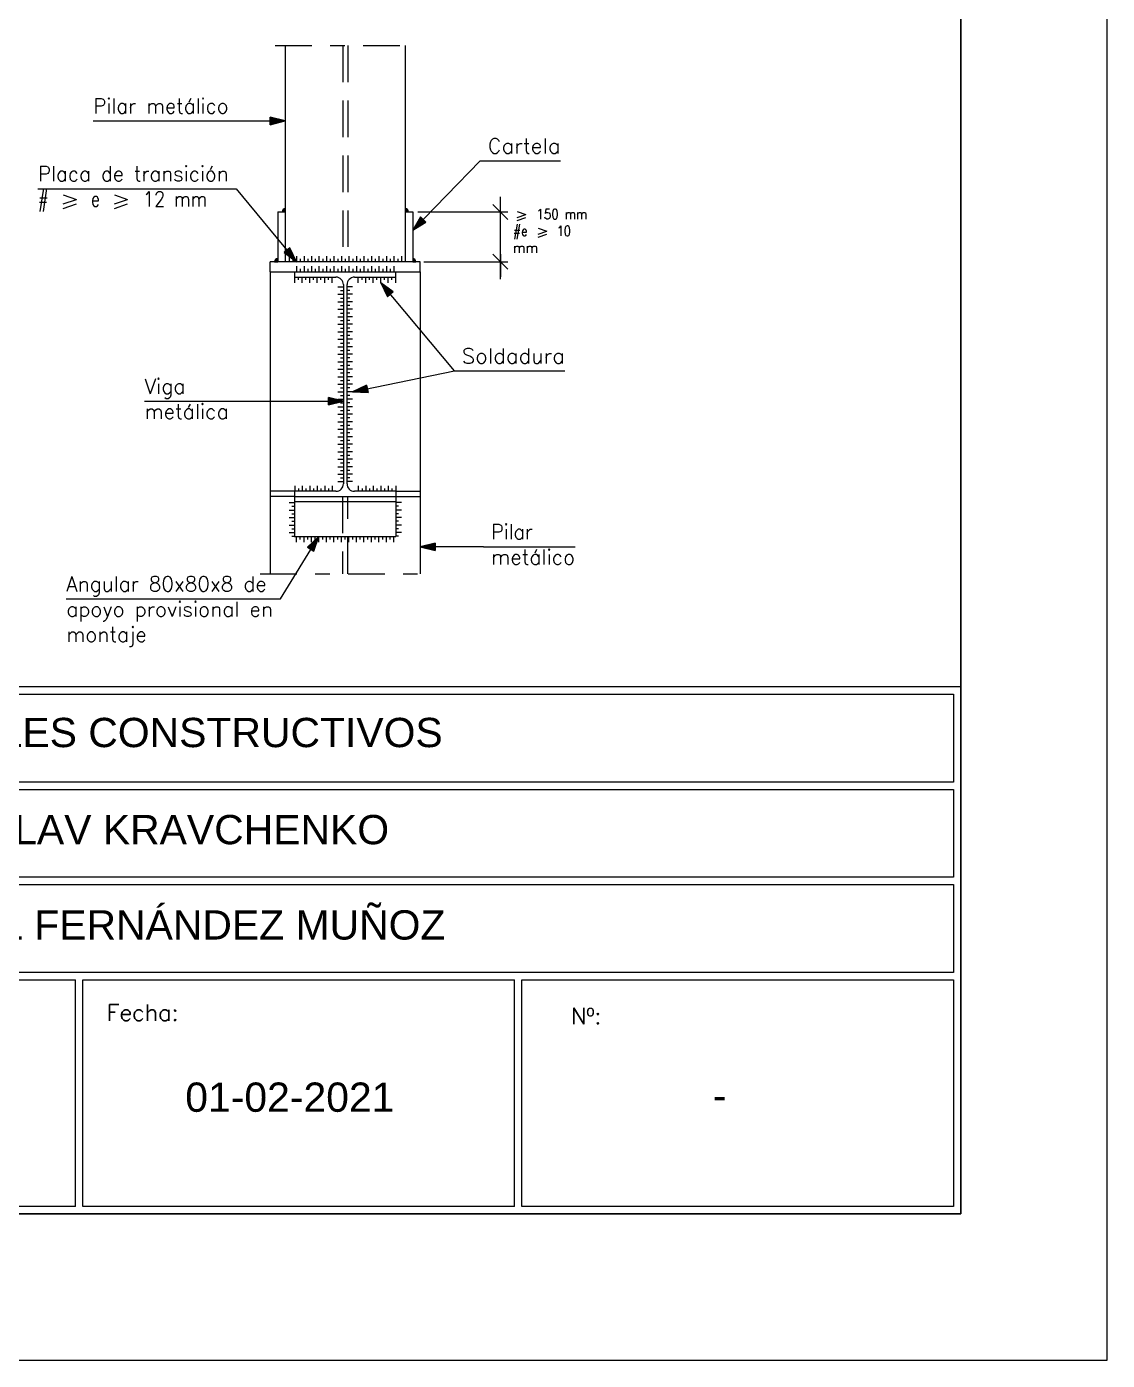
# Model space of a CAD drawing. Header units: inches. Extents: x 72863 to 72995, y 49095 to 49225.
# Drawn here: x 72897.33 to 72904.71, y 49095.05 to 49104.16 of the extents above; entities that cross this region are included whole.
import ezdxf
from ezdxf.enums import TextEntityAlignment as Align

# ---------------------------------------------------------------- set-up
doc = ezdxf.new("R2010")
doc.units = ezdxf.units.IN
doc.linetypes.add('DASHDOT', pattern=[0.5, 0.25, -0.125, 0, -0.125])
doc.linetypes.add('DASHED', pattern=[0.375, 0.25, -0.125])
doc.layers.get('0').update_dxf_attribs({"lineweight": 15})
for name, color, linetype, lineweight in [('0-CYPE0', 1, 'Continuous', 9), ('0-CYPE1', 2, 'Continuous', 9), ('0-CYPE2', 4, 'Continuous', 9)]:
    doc.layers.add(name, color=color, linetype=linetype, lineweight=lineweight)
doc.layers.add('VG', color=7, linetype='Continuous')
doc.styles.add('CYPETXT', font='romans__.ttf', dxfattribs={"height": 0.2})
doc.styles.get("Standard").update_dxf_attribs({"font": 'arial.ttf'})

# ---------------------------------------------------------------- blocks, each defined once
blk = doc.blocks.new('PLANTILLA')
for p, q in [((72903.7103, 49199.6112), (72885.7103, 49199.6112)), ((72894.6603, 49199.5612), (72903.6603, 49199.5612)), ((72903.6603, 49199.5612), (72903.6603, 49198.9612)), ((72903.7103, 49196.0112), (72903.7103, 49199.6112)), ((72903.6603, 49198.9612), (72894.6603, 49198.9612)), ((72894.6603, 49198.9112), (72903.6603, 49198.9112)), ((72903.6603, 49198.9112), (72903.6603, 49198.3112)), ((72903.6603, 49198.3112), (72894.6603, 49198.3112)), ((72894.6603, 49198.2612), (72903.6603, 49198.2612)), ((72903.6603, 49198.2612), (72903.6603, 49197.6612)), ((72903.6603, 49197.6612), (72894.6603, 49197.6612)), ((72894.6603, 49197.6112), (72897.6603, 49197.6112)), ((72897.6603, 49196.0612), (72897.6603, 49197.6112)), ((72897.7103, 49197.6112), (72900.6603, 49197.6112)), ((72897.7103, 49196.0612), (72897.7103, 49197.6112)), ((72900.6603, 49196.0612), (72900.6603, 49197.6112)), ((72900.7103, 49197.6112), (72903.6603, 49197.6112)), ((72900.7103, 49196.0612), (72900.7103, 49197.6112)), ((72903.6603, 49197.6112), (72903.6603, 49196.0612)), ((72885.7103, 49196.0112), (72903.7103, 49196.0112)), ((72897.6603, 49196.0612), (72894.6603, 49196.0612)), ((72900.6603, 49196.0612), (72897.7103, 49196.0612)), ((72903.6603, 49196.0612), (72900.7103, 49196.0612))]:
    blk.add_line(p, q)
at = {"layer": 'VG'}
for p, q in [((72904.7103, 49195.0112), (72904.7103, 49224.7112)), ((72903.7103, 49223.7112), (72903.7103, 49196.0112)), ((72903.7103, 49196.0112), (72864.7103, 49196.0112)), ((72862.7103, 49195.0112), (72904.7103, 49195.0112))]:
    blk.add_line(p, q, dxfattribs=at)
blk.add_lwpolyline([(72903.7103, 49199.5612), (72903.7103, 49223.7112), (72864.7103, 49223.7112), (72864.7103, 49196.0112), (72885.7103, 49196.0112), (72885.7103, 49199.6112)], dxfattribs=at)
at = {"char_height": 0.2, "attachment_point": 1}
for s, width, insert in [('VLADISLAV KRAVCHENKO', 6.142051, (72896.2483, 49198.7369)), ('MIGUEL FERNÁNDEZ MUÑOZ', 6.142051, (72896.2306, 49198.0857)), ('01-02-2021', 2.089378, (72898.4109, 49196.909))]:
    blk.add_mtext_dynamic_manual_height_columns(s, width=width, gutter_width=1, heights=[0], dxfattribs=dict(at, insert=insert))
at = {"char_height": 0.112043, "attachment_point": 1}
for s, insert in [('{\\Fsimplex8|c0;Fecha:}', (72897.8752, 49197.4428)), ('{\\Fsimplex8|c0;Nº:}', (72901.0467, 49197.4193))]:
    blk.add_mtext(s, dxfattribs=dict(at, insert=insert))

msp = doc.modelspace()

# ---------------------------------------------------------------- hatches: boundary and pattern name
at = {"layer": '0-CYPE1'}
h = msp.add_hatch(color=256, dxfattribs=at)
edge = h.paths.add_edge_path()
edge.add_line((72899.0942, 49102.8972), (72899.0942, 49102.9188))
edge.add_arc((72899.0942, 49102.8972), 0.0216, 90.00448, 180.00457)
edge.add_line((72899.0726, 49102.8972), (72899.0942, 49102.8972))
h = msp.add_hatch(color=256, dxfattribs=at)
edge = h.paths.add_edge_path()
edge.add_line((72899.9134, 49102.8972), (72899.935, 49102.8972))
edge.add_arc((72899.9134, 49102.8972), 0.0216, 359.99996, 450.00004)
edge.add_line((72899.9134, 49102.9188), (72899.9134, 49102.8972))
h = msp.add_hatch(color=256, dxfattribs=at)
edge = h.paths.add_edge_path()
edge.add_line((72899.043, 49102.5559), (72899.043, 49102.5775))
edge.add_arc((72899.043, 49102.5559), 0.0216, 90.00448, 180.00457)
edge.add_line((72899.0214, 49102.5559), (72899.043, 49102.5559))
h = msp.add_hatch(color=256, dxfattribs=at)
edge = h.paths.add_edge_path()
edge.add_line((72899.9646, 49102.5559), (72899.9862, 49102.5559))
edge.add_arc((72899.9646, 49102.5559), 0.0216, 359.99996, 450.00004)
edge.add_line((72899.9646, 49102.5775), (72899.9646, 49102.5559))
at = {"layer": '0-CYPE2'}
for points in [[(72898.9918, 49103.4925), (72899.0942, 49103.5181), (72898.9918, 49103.5437)], [(72900.0178, 49102.8629), (72899.9646, 49102.7717), (72900.0544, 49102.8272)], [(72899.0861, 49102.6185), (72899.1711, 49102.5559), (72899.1255, 49102.6511)], [(72899.8317, 49102.3506), (72899.7464, 49102.4127), (72899.7924, 49102.3177)], [(72899.6496, 49101.714), (72899.5544, 49101.6684), (72899.6598, 49101.6638)], [(72899.3893, 49101.5781), (72899.4917, 49101.6037), (72899.3893, 49101.6293)], [(72899.2892, 49100.5791), (72899.3246, 49100.6786), (72899.2466, 49100.6075)], [(72900.1182, 49100.6345), (72900.0158, 49100.6089), (72900.1182, 49100.5833)]]:
    msp.add_hatch(color=256, dxfattribs=at).paths.add_polyline_path(points)

# ---------------------------------------------------------------- linework, layer by layer
at = {"layer": '0-CYPE0', "linetype": 'DASHED'}
for p, q in [((72899.4868, 49104.0325), (72899.4868, 49102.5559)), ((72899.5209, 49104.0325), (72899.5209, 49102.5559)), ((72899.1582, 49100.9882), (72898.9918, 49100.9882)), ((72899.8494, 49100.9882), (72900.0158, 49100.9882)), ((72899.1582, 49100.9516), (72898.9918, 49100.9516)), ((72899.4851, 49100.9516), (72899.4851, 49100.4241)), ((72899.5226, 49100.4241), (72899.5226, 49100.9516)), ((72899.8494, 49100.9516), (72900.0158, 49100.9516))]:
    msp.add_line(p, q, dxfattribs=at)
at = {"layer": '0-CYPE1', "linetype": 'DASHDOT'}
for p, q in [((72899.026, 49104.0325), (72899.9817, 49104.0325)), ((72898.9236, 49100.4241), (72900.0841, 49100.4241))]:
    msp.add_line(p, q, dxfattribs=at)
at = {"layer": '0-CYPE1'}
for p, q in [((72897.7821, 49103.5181), (72898.758, 49103.5181)), ((72898.758, 49103.5181), (72899.0942, 49103.5181)), ((72900.4262, 49103.2455), (72899.9646, 49102.7717)), ((72900.4262, 49103.2455), (72900.9735, 49103.2455)), ((72897.4043, 49103.0553), (72898.758, 49103.0553)), ((72897.5778, 49103.0131), (72897.6669, 49102.9823)), ((72897.5778, 49102.9516), (72897.6669, 49102.9823)), ((72897.928, 49103.0131), (72898.0171, 49102.9823)), ((72897.928, 49102.9516), (72898.0171, 49102.9823)), ((72898.758, 49103.0553), (72899.1711, 49102.5559)), ((72900.5641, 49102.846), (72900.5641, 49102.9996)), ((72897.5778, 49102.9209), (72897.6669, 49102.9516)), ((72897.928, 49102.9209), (72898.0171, 49102.9516)), ((72899.0726, 49102.8972), (72899.0942, 49102.8972)), ((72899.0942, 49102.8972), (72899.0942, 49102.9188)), ((72899.9134, 49102.9188), (72899.9134, 49102.8972)), ((72899.9134, 49102.8972), (72899.935, 49102.8972)), ((72900.0003, 49102.8972), (72900.6153, 49102.8972)), ((72900.5129, 49102.9484), (72900.6153, 49102.846)), ((72900.5641, 49102.5559), (72900.5641, 49102.8972)), ((72900.6792, 49102.9004), (72900.7385, 49102.8799)), ((72900.6792, 49102.8594), (72900.7385, 49102.8799)), ((72900.6792, 49102.839), (72900.7385, 49102.8594)), ((72900.8225, 49102.7852), (72900.8819, 49102.7647)), ((72900.8225, 49102.7442), (72900.8819, 49102.7647)), ((72900.8225, 49102.7238), (72900.8819, 49102.7442)), ((72899.0214, 49102.5559), (72899.043, 49102.5559)), ((72899.043, 49102.5559), (72899.043, 49102.5775)), ((72899.1198, 49102.5943), (72899.1198, 49102.5559)), ((72899.1454, 49102.5751), (72899.1454, 49102.5559)), ((72899.171, 49102.5943), (72899.171, 49102.5559)), ((72899.171, 49102.526), (72899.171, 49102.4876)), ((72899.1966, 49102.5751), (72899.1966, 49102.5559)), ((72899.2222, 49102.5943), (72899.2222, 49102.5559)), ((72899.2222, 49102.526), (72899.2222, 49102.4876)), ((72899.2478, 49102.5751), (72899.2478, 49102.5559)), ((72899.2734, 49102.5943), (72899.2734, 49102.5559)), ((72899.2734, 49102.526), (72899.2734, 49102.4876)), ((72899.299, 49102.5751), (72899.299, 49102.5559)), ((72899.3246, 49102.5943), (72899.3246, 49102.5559)), ((72899.3246, 49102.526), (72899.3246, 49102.4876)), ((72899.3502, 49102.5751), (72899.3502, 49102.5559)), ((72899.3758, 49102.5943), (72899.3758, 49102.5559)), ((72899.3758, 49102.526), (72899.3758, 49102.4876)), ((72899.4014, 49102.5751), (72899.4014, 49102.5559)), ((72899.427, 49102.5943), (72899.427, 49102.5559)), ((72899.427, 49102.526), (72899.427, 49102.4876)), ((72899.4526, 49102.5751), (72899.4526, 49102.5559)), ((72899.4782, 49102.5943), (72899.4782, 49102.5559)), ((72899.4782, 49102.526), (72899.4782, 49102.4876)), ((72899.5038, 49102.5751), (72899.5038, 49102.5559)), ((72899.5294, 49102.5943), (72899.5294, 49102.5559)), ((72899.5294, 49102.526), (72899.5294, 49102.4876)), ((72899.555, 49102.5751), (72899.555, 49102.5559)), ((72899.5806, 49102.5943), (72899.5806, 49102.5559)), ((72899.5806, 49102.526), (72899.5806, 49102.4876)), ((72899.6062, 49102.5751), (72899.6062, 49102.5559)), ((72899.6318, 49102.5943), (72899.6318, 49102.5559)), ((72899.6318, 49102.526), (72899.6318, 49102.4876)), ((72899.6574, 49102.5751), (72899.6574, 49102.5559)), ((72899.683, 49102.5943), (72899.683, 49102.5559)), ((72899.683, 49102.526), (72899.683, 49102.4876)), ((72899.7086, 49102.5751), (72899.7086, 49102.5559)), ((72899.7342, 49102.5943), (72899.7342, 49102.5559)), ((72899.7342, 49102.526), (72899.7342, 49102.4876)), ((72899.7598, 49102.5751), (72899.7598, 49102.5559)), ((72899.7854, 49102.5943), (72899.7854, 49102.5559)), ((72899.7854, 49102.526), (72899.7854, 49102.4876)), ((72899.811, 49102.5751), (72899.811, 49102.5559)), ((72899.8366, 49102.5943), (72899.8366, 49102.5559)), ((72899.8366, 49102.526), (72899.8366, 49102.4876)), ((72899.8622, 49102.5751), (72899.8622, 49102.5559)), ((72899.8878, 49102.5943), (72899.8878, 49102.5559)), ((72899.9646, 49102.5775), (72899.9646, 49102.5559)), ((72899.9646, 49102.5559), (72899.9862, 49102.5559)), ((72900.0399, 49102.5559), (72900.6153, 49102.5559)), ((72900.5129, 49102.6071), (72900.6153, 49102.5047)), ((72900.5641, 49102.6071), (72900.5641, 49102.4535)), ((72900.5641, 49102.4364), (72900.5641, 49102.59)), ((72899.1589, 49102.4127), (72899.1589, 49102.4511)), ((72899.1845, 49102.4319), (72899.1845, 49102.4511)), ((72899.1966, 49102.5068), (72899.1966, 49102.4876)), ((72899.2101, 49102.4127), (72899.2101, 49102.4511)), ((72899.2357, 49102.4319), (72899.2357, 49102.4511)), ((72899.2478, 49102.5068), (72899.2478, 49102.4876)), ((72899.2613, 49102.4127), (72899.2613, 49102.4511)), ((72899.2869, 49102.4319), (72899.2869, 49102.4511)), ((72899.299, 49102.5068), (72899.299, 49102.4876)), ((72899.3125, 49102.4127), (72899.3125, 49102.4511)), ((72899.3381, 49102.4319), (72899.3381, 49102.4511)), ((72899.3502, 49102.5068), (72899.3502, 49102.4876)), ((72899.3637, 49102.4127), (72899.3637, 49102.4511)), ((72899.3893, 49102.4319), (72899.3893, 49102.4511)), ((72899.4014, 49102.5068), (72899.4014, 49102.4876)), ((72899.4149, 49102.4127), (72899.4149, 49102.4511)), ((72899.4526, 49102.5068), (72899.4526, 49102.4876)), ((72899.5038, 49102.5068), (72899.5038, 49102.4876)), ((72899.555, 49102.5068), (72899.555, 49102.4876)), ((72899.5928, 49102.4127), (72899.5928, 49102.4511)), ((72899.6062, 49102.5068), (72899.6062, 49102.4876)), ((72899.6184, 49102.4319), (72899.6184, 49102.4511)), ((72899.644, 49102.4127), (72899.644, 49102.4511)), ((72899.6574, 49102.5068), (72899.6574, 49102.4876)), ((72899.6696, 49102.4319), (72899.6696, 49102.4511)), ((72899.6952, 49102.4127), (72899.6952, 49102.4511)), ((72899.7086, 49102.5068), (72899.7086, 49102.4876)), ((72899.7208, 49102.4319), (72899.7208, 49102.4511)), ((72899.7464, 49102.4127), (72899.7464, 49102.4511)), ((72899.7598, 49102.5068), (72899.7598, 49102.4876)), ((72899.772, 49102.4319), (72899.772, 49102.4511)), ((72899.7976, 49102.4127), (72899.7976, 49102.4511)), ((72899.811, 49102.5068), (72899.811, 49102.4876)), ((72899.8232, 49102.4319), (72899.8232, 49102.4511)), ((72899.8488, 49102.4127), (72899.8488, 49102.4511)), ((72899.4533, 49102.3852), (72899.4917, 49102.3852)), ((72899.4725, 49102.3596), (72899.4917, 49102.3596)), ((72899.5544, 49102.3852), (72899.516, 49102.3852)), ((72899.5352, 49102.3596), (72899.516, 49102.3596)), ((72900.2499, 49101.8104), (72899.7464, 49102.4127)), ((72899.4533, 49102.334), (72899.4917, 49102.334)), ((72899.4533, 49102.2828), (72899.4917, 49102.2828)), ((72899.4725, 49102.3084), (72899.4917, 49102.3084)), ((72899.4725, 49102.2572), (72899.4917, 49102.2572)), ((72899.5544, 49102.334), (72899.516, 49102.334)), ((72899.5352, 49102.3084), (72899.516, 49102.3084)), ((72899.5544, 49102.2828), (72899.516, 49102.2828)), ((72899.5352, 49102.2572), (72899.516, 49102.2572)), ((72899.4533, 49102.2316), (72899.4917, 49102.2316)), ((72899.4533, 49102.1804), (72899.4917, 49102.1804)), ((72899.4725, 49102.206), (72899.4917, 49102.206)), ((72899.4725, 49102.1548), (72899.4917, 49102.1548)), ((72899.5544, 49102.2316), (72899.516, 49102.2316)), ((72899.5352, 49102.206), (72899.516, 49102.206)), ((72899.5544, 49102.1804), (72899.516, 49102.1804)), ((72899.5352, 49102.1548), (72899.516, 49102.1548)), ((72899.4533, 49102.1292), (72899.4917, 49102.1292)), ((72899.4533, 49102.078), (72899.4917, 49102.078)), ((72899.4725, 49102.1036), (72899.4917, 49102.1036)), ((72899.5544, 49102.1292), (72899.516, 49102.1292)), ((72899.5352, 49102.1036), (72899.516, 49102.1036)), ((72899.5544, 49102.078), (72899.516, 49102.078)), ((72899.4533, 49102.0268), (72899.4917, 49102.0268)), ((72899.4533, 49101.9756), (72899.4917, 49101.9756)), ((72899.4725, 49102.0524), (72899.4917, 49102.0524)), ((72899.4725, 49102.0012), (72899.4917, 49102.0012)), ((72899.5352, 49102.0524), (72899.516, 49102.0524)), ((72899.5544, 49102.0268), (72899.516, 49102.0268)), ((72899.5352, 49102.0012), (72899.516, 49102.0012)), ((72899.5544, 49101.9756), (72899.516, 49101.9756)), ((72899.4533, 49101.9244), (72899.4917, 49101.9244)), ((72899.4725, 49101.95), (72899.4917, 49101.95)), ((72899.4725, 49101.8988), (72899.4917, 49101.8988)), ((72899.5352, 49101.95), (72899.516, 49101.95)), ((72899.5544, 49101.9244), (72899.516, 49101.9244)), ((72899.5352, 49101.8988), (72899.516, 49101.8988)), ((72899.4533, 49101.8732), (72899.4917, 49101.8732)), ((72899.4533, 49101.822), (72899.4917, 49101.822)), ((72899.4725, 49101.8476), (72899.4917, 49101.8476)), ((72899.4725, 49101.7964), (72899.4917, 49101.7964)), ((72899.5544, 49101.8732), (72899.516, 49101.8732)), ((72899.5352, 49101.8476), (72899.516, 49101.8476)), ((72899.5544, 49101.822), (72899.516, 49101.822)), ((72899.5352, 49101.7964), (72899.516, 49101.7964)), ((72899.5544, 49101.6684), (72900.2499, 49101.8104)), ((72900.2499, 49101.8104), (72901.0046, 49101.8104)), ((72899.4533, 49101.7708), (72899.4917, 49101.7708)), ((72899.4533, 49101.7196), (72899.4917, 49101.7196)), ((72899.4725, 49101.7452), (72899.4917, 49101.7452)), ((72899.5544, 49101.7708), (72899.516, 49101.7708)), ((72899.5352, 49101.7452), (72899.516, 49101.7452)), ((72899.5544, 49101.7196), (72899.516, 49101.7196)), ((72899.4533, 49101.6684), (72899.4917, 49101.6684)), ((72899.4533, 49101.6172), (72899.4917, 49101.6172)), ((72899.4725, 49101.694), (72899.4917, 49101.694)), ((72899.4725, 49101.6428), (72899.4917, 49101.6428)), ((72899.5352, 49101.694), (72899.516, 49101.694)), ((72899.5544, 49101.6684), (72899.516, 49101.6684)), ((72899.5352, 49101.6428), (72899.516, 49101.6428)), ((72899.5544, 49101.6172), (72899.516, 49101.6172)), ((72898.1323, 49101.6037), (72898.758, 49101.6037)), ((72898.758, 49101.6037), (72899.4917, 49101.6037)), ((72899.4533, 49101.566), (72899.4917, 49101.566)), ((72899.4725, 49101.5916), (72899.4917, 49101.5916)), ((72899.4725, 49101.5404), (72899.4917, 49101.5404)), ((72899.5352, 49101.5916), (72899.516, 49101.5916)), ((72899.5544, 49101.566), (72899.516, 49101.566)), ((72899.5352, 49101.5404), (72899.516, 49101.5404)), ((72899.4533, 49101.5148), (72899.4917, 49101.5148)), ((72899.4533, 49101.4636), (72899.4917, 49101.4636)), ((72899.4725, 49101.4892), (72899.4917, 49101.4892)), ((72899.4725, 49101.438), (72899.4917, 49101.438)), ((72899.5544, 49101.5148), (72899.516, 49101.5148)), ((72899.5352, 49101.4892), (72899.516, 49101.4892)), ((72899.5544, 49101.4636), (72899.516, 49101.4636)), ((72899.5352, 49101.438), (72899.516, 49101.438)), ((72899.4533, 49101.4124), (72899.4917, 49101.4124)), ((72899.4533, 49101.3612), (72899.4917, 49101.3612)), ((72899.4725, 49101.3868), (72899.4917, 49101.3868)), ((72899.4725, 49101.3356), (72899.4917, 49101.3356)), ((72899.5544, 49101.4124), (72899.516, 49101.4124)), ((72899.5352, 49101.3868), (72899.516, 49101.3868)), ((72899.5544, 49101.3612), (72899.516, 49101.3612)), ((72899.5352, 49101.3356), (72899.516, 49101.3356)), ((72899.4533, 49101.31), (72899.4917, 49101.31)), ((72899.4533, 49101.2588), (72899.4917, 49101.2588)), ((72899.4725, 49101.2844), (72899.4917, 49101.2844)), ((72899.5544, 49101.31), (72899.516, 49101.31)), ((72899.5352, 49101.2844), (72899.516, 49101.2844)), ((72899.5544, 49101.2588), (72899.516, 49101.2588)), ((72899.4533, 49101.2076), (72899.4917, 49101.2076)), ((72899.4533, 49101.1564), (72899.4917, 49101.1564)), ((72899.4725, 49101.2332), (72899.4917, 49101.2332)), ((72899.4725, 49101.182), (72899.4917, 49101.182)), ((72899.5352, 49101.2332), (72899.516, 49101.2332)), ((72899.5544, 49101.2076), (72899.516, 49101.2076)), ((72899.5352, 49101.182), (72899.516, 49101.182)), ((72899.5544, 49101.1564), (72899.516, 49101.1564)), ((72899.4533, 49101.1052), (72899.4917, 49101.1052)), ((72899.4725, 49101.1308), (72899.4917, 49101.1308)), ((72899.4725, 49101.0796), (72899.4917, 49101.0796)), ((72899.5352, 49101.1308), (72899.516, 49101.1308)), ((72899.5544, 49101.1052), (72899.516, 49101.1052)), ((72899.5352, 49101.0796), (72899.516, 49101.0796)), ((72899.1589, 49101.0266), (72899.1589, 49100.9882)), ((72899.1845, 49101.0074), (72899.1845, 49100.9882)), ((72899.2101, 49101.0266), (72899.2101, 49100.9882)), ((72899.2357, 49101.0074), (72899.2357, 49100.9882)), ((72899.2613, 49101.0266), (72899.2613, 49100.9882)), ((72899.2869, 49101.0074), (72899.2869, 49100.9882)), ((72899.3125, 49101.0266), (72899.3125, 49100.9882)), ((72899.3381, 49101.0074), (72899.3381, 49100.9882)), ((72899.3637, 49101.0266), (72899.3637, 49100.9882)), ((72899.3893, 49101.0074), (72899.3893, 49100.9882)), ((72899.4149, 49101.0266), (72899.4149, 49100.9882)), ((72899.4533, 49101.054), (72899.4917, 49101.054)), ((72899.5544, 49101.054), (72899.516, 49101.054)), ((72899.5928, 49101.0266), (72899.5928, 49100.9882)), ((72899.6184, 49101.0074), (72899.6184, 49100.9882)), ((72899.644, 49101.0266), (72899.644, 49100.9882)), ((72899.6696, 49101.0074), (72899.6696, 49100.9882)), ((72899.6952, 49101.0266), (72899.6952, 49100.9882)), ((72899.7208, 49101.0074), (72899.7208, 49100.9882)), ((72899.7464, 49101.0266), (72899.7464, 49100.9882)), ((72899.772, 49101.0074), (72899.772, 49100.9882)), ((72899.7976, 49101.0266), (72899.7976, 49100.9882)), ((72899.8232, 49101.0074), (72899.8232, 49100.9882)), ((72899.8488, 49101.0266), (72899.8488, 49100.9882)), ((72899.1198, 49100.9114), (72899.1582, 49100.9114)), ((72899.139, 49100.8858), (72899.1582, 49100.8858)), ((72899.8878, 49100.9114), (72899.8494, 49100.9114)), ((72899.8686, 49100.8858), (72899.8494, 49100.8858)), ((72899.1198, 49100.8602), (72899.1582, 49100.8602)), ((72899.1198, 49100.809), (72899.1582, 49100.809)), ((72899.139, 49100.8346), (72899.1582, 49100.8346)), ((72899.8878, 49100.8602), (72899.8494, 49100.8602)), ((72899.8686, 49100.8346), (72899.8494, 49100.8346)), ((72899.8878, 49100.809), (72899.8494, 49100.809)), ((72899.1198, 49100.7578), (72899.1582, 49100.7578)), ((72899.1198, 49100.7066), (72899.1582, 49100.7066)), ((72899.139, 49100.7834), (72899.1582, 49100.7834)), ((72899.139, 49100.7322), (72899.1582, 49100.7322)), ((72899.8686, 49100.7834), (72899.8494, 49100.7834)), ((72899.8878, 49100.7578), (72899.8494, 49100.7578)), ((72899.8686, 49100.7322), (72899.8494, 49100.7322)), ((72899.8878, 49100.7066), (72899.8494, 49100.7066)), ((72899.0609, 49100.2533), (72899.3246, 49100.6786)), ((72899.139, 49100.681), (72899.1582, 49100.681)), ((72899.171, 49100.6402), (72899.171, 49100.6786)), ((72899.1966, 49100.6594), (72899.1966, 49100.6786)), ((72899.2222, 49100.6402), (72899.2222, 49100.6786)), ((72899.2478, 49100.6594), (72899.2478, 49100.6786)), ((72899.2734, 49100.6402), (72899.2734, 49100.6786)), ((72899.299, 49100.6594), (72899.299, 49100.6786)), ((72899.3246, 49100.6402), (72899.3246, 49100.6786)), ((72899.3502, 49100.6594), (72899.3502, 49100.6786)), ((72899.3758, 49100.6402), (72899.3758, 49100.6786)), ((72899.4014, 49100.6594), (72899.4014, 49100.6786)), ((72899.427, 49100.6402), (72899.427, 49100.6786)), ((72899.4526, 49100.6594), (72899.4526, 49100.6786)), ((72899.4782, 49100.6402), (72899.4782, 49100.6786)), ((72899.5038, 49100.6594), (72899.5038, 49100.6786)), ((72899.5294, 49100.6402), (72899.5294, 49100.6786)), ((72899.555, 49100.6594), (72899.555, 49100.6786)), ((72899.5806, 49100.6402), (72899.5806, 49100.6786)), ((72899.6062, 49100.6594), (72899.6062, 49100.6786)), ((72899.6318, 49100.6402), (72899.6318, 49100.6786)), ((72899.6574, 49100.6594), (72899.6574, 49100.6786)), ((72899.683, 49100.6402), (72899.683, 49100.6786)), ((72899.7086, 49100.6594), (72899.7086, 49100.6786)), ((72899.7342, 49100.6402), (72899.7342, 49100.6786)), ((72899.7598, 49100.6594), (72899.7598, 49100.6786)), ((72899.7854, 49100.6402), (72899.7854, 49100.6786)), ((72899.811, 49100.6594), (72899.811, 49100.6786)), ((72899.8366, 49100.6402), (72899.8366, 49100.6786)), ((72899.8686, 49100.681), (72899.8494, 49100.681)), ((72900.4492, 49100.6089), (72900.0158, 49100.6089)), ((72900.4492, 49100.6089), (72901.0749, 49100.6089)), ((72897.5981, 49100.2533), (72899.0609, 49100.2533))]:
    msp.add_line(p, q, dxfattribs=at)
for centre, start, end in [((72899.0942, 49102.8972), 90.00448, 180.00457), ((72899.9134, 49102.8972), 359.99996, 90.00004), ((72899.043, 49102.5559), 90.00448, 180.00457), ((72899.9646, 49102.5559), 359.99996, 90.00004)]:
    msp.add_arc(centre, 0.0216, start, end, dxfattribs=at)
at = {"layer": '0-CYPE2'}
for p, q in [((72899.0942, 49104.0325), (72899.0942, 49102.5559)), ((72899.9134, 49104.0325), (72899.9134, 49102.5559)), ((72899.043, 49102.8972), (72899.0942, 49102.8972)), ((72899.043, 49102.8972), (72899.043, 49102.5559)), ((72899.9134, 49102.8972), (72899.9646, 49102.8972)), ((72899.9646, 49102.8972), (72899.9646, 49102.5559)), ((72898.9918, 49102.4876), (72898.9918, 49102.5559)), ((72900.0158, 49102.5559), (72898.9918, 49102.5559)), ((72899.4976, 49102.5559), (72899.4976, 49102.5559)), ((72900.0158, 49102.4876), (72900.0158, 49102.5559)), ((72898.9918, 49102.4876), (72900.0158, 49102.4876)), ((72898.9918, 49102.4876), (72898.9918, 49100.4241)), ((72899.5672, 49102.4511), (72899.8494, 49102.4511)), ((72899.8494, 49102.4511), (72899.8494, 49102.4876)), ((72900.0158, 49102.4876), (72900.0158, 49100.4241)), ((72899.4917, 49102.3999), (72899.4917, 49101.0394)), ((72899.516, 49101.0394), (72899.516, 49102.3999)), ((72899.4405, 49100.9882), (72899.1582, 49100.9882)), ((72899.1582, 49100.9882), (72899.1582, 49100.6786)), ((72899.8494, 49100.9882), (72899.5672, 49100.9882)), ((72899.8494, 49100.9882), (72899.8494, 49100.6786)), ((72899.1582, 49100.9516), (72899.8494, 49100.9516)), ((72899.1582, 49100.9175), (72899.8494, 49100.9175)), ((72899.1582, 49100.6786), (72899.8494, 49100.6786)), ((72899.5232, 49100.6786), (72899.5232, 49100.6786))]:
    msp.add_line(p, q, dxfattribs=at)
for points in [[(72898.9918, 49103.4925), (72899.0942, 49103.5181), (72898.9918, 49103.5437)], [(72900.0178, 49102.8629), (72899.9646, 49102.7717), (72900.0544, 49102.8272)], [(72899.0861, 49102.6185), (72899.1711, 49102.5559), (72899.1255, 49102.6511)], [(72899.8317, 49102.3506), (72899.7464, 49102.4127), (72899.7924, 49102.3177)], [(72899.6496, 49101.714), (72899.5544, 49101.6684), (72899.6598, 49101.6638)], [(72899.3893, 49101.5781), (72899.4917, 49101.6037), (72899.3893, 49101.6293)], [(72899.2892, 49100.5791), (72899.3246, 49100.6786), (72899.2466, 49100.6075)], [(72900.1182, 49100.6345), (72900.0158, 49100.6089), (72900.1182, 49100.5833)]]:
    msp.add_lwpolyline(points, close=True, dxfattribs=at)
for points in [[(72898.9918, 49103.4925), (72898.9918, 49103.5437)], [(72900.0178, 49102.8629), (72900.0544, 49102.8272)], [(72899.0861, 49102.6185), (72899.1255, 49102.6511)], [(72899.1582, 49102.4876), (72899.1582, 49102.4511), (72899.4405, 49102.4511)], [(72899.8317, 49102.3506), (72899.7924, 49102.3177)], [(72899.6496, 49101.714), (72899.6598, 49101.6638)], [(72899.3893, 49101.5781), (72899.3893, 49101.6293)], [(72899.2892, 49100.5791), (72899.2466, 49100.6075)], [(72900.1182, 49100.6345), (72900.1182, 49100.5833)]]:
    msp.add_lwpolyline(points, dxfattribs=at)
for centre, start, end in [((72899.4405, 49102.3999), 0, 89.99998), ((72899.5672, 49102.3999), 89.99998, 180.00002), ((72899.4405, 49101.0394), 270, 359.99998), ((72899.5672, 49101.0394), 180.00002, 270)]:
    msp.add_arc(centre, 0.0512, start, end, dxfattribs=at)

# ---------------------------------------------------------------- block references
msp.add_blockref('PLANTILLA', (0, -99.9598))

# ---------------------------------------------------------------- texts
at = {"char_height": 0.2, "attachment_point": 1}
for s, width, insert in [('DETALLES CONSTRUCTIVOS', 4.839187, (72896.2424, 49099.4404)), ('-', 2.031377, (72902.0161, 49096.9611))]:
    msp.add_mtext_dynamic_manual_height_columns(s, width=width, gutter_width=1, heights=[0], dxfattribs=dict(at, insert=insert))
at = {"layer": '0-CYPE1', "style": 'CYPETXT'}
for s, height, width, p, p2 in [('Pilar metálico', 0.1024, 0.839461, (72897.7821, 49103.5693), (72898.7068, 49103.5693)), ('Cartela', 0.1024, 0.877659, (72900.4774, 49103.2967), (72900.9735, 49103.2967)), ('Placa de transición', 0.1024, 0.831787, (72897.4043, 49103.1065), (72898.7068, 49103.1065)), ('# ', 0.1024, 0.623446, (72897.4043, 49102.9337), (72897.5333, 49102.9337)), (' e ', 0.1024, 0.581259, (72897.7115, 49102.9337), (72897.8835, 49102.9337)), (' 12 mm ', 0.1024, 0.697626, (72898.0617, 49102.9337), (72898.6208, 49102.9337)), (' 150 mm ', 0.06827, 0.716744, (72900.7682, 49102.8475), (72901.1983, 49102.8475)), ('#e ', 0.06827, 0.726574, (72900.6495, 49102.7323), (72900.7928, 49102.7323)), (' 10 ', 0.06827, 0.638389, (72900.9116, 49102.7323), (72901.0836, 49102.7323)), ('mm', 0.06827, 0.878479, (72900.6495, 49102.6171), (72900.8215, 49102.6171)), ('Soldadura', 0.1024, 0.916642, (72900.3011, 49101.8616), (72901.0046, 49101.8616)), ('Viga ', 0.1024, 0.831907, (72898.1323, 49101.6549), (72898.4825, 49101.6549)), ('metálica', 0.1024, 0.878077, (72898.1323, 49101.4821), (72898.7068, 49101.4821)), ('Pilar ', 0.1024, 0.782978, (72900.5004, 49100.6601), (72900.8506, 49100.6601)), ('metálico', 0.1024, 0.878077, (72900.5004, 49100.4873), (72901.0749, 49100.4873)), ('Angular 80x80x8 de', 0.1024, 0.844047, (72897.5981, 49100.3045), (72898.9667, 49100.3045)), ('apoyo provisional en', 0.1024, 0.847948, (72897.5981, 49100.1317), (72899.0097, 49100.1317)), ('montaje', 0.1024, 0.875631, (72897.5981, 49099.9589), (72898.148, 49099.9589))]:
    msp.add_text(s, height=height, dxfattribs=dict(at, width=width)).set_placement(p, p2, align=Align.FIT)

doc.saveas('drawing.dxf')
